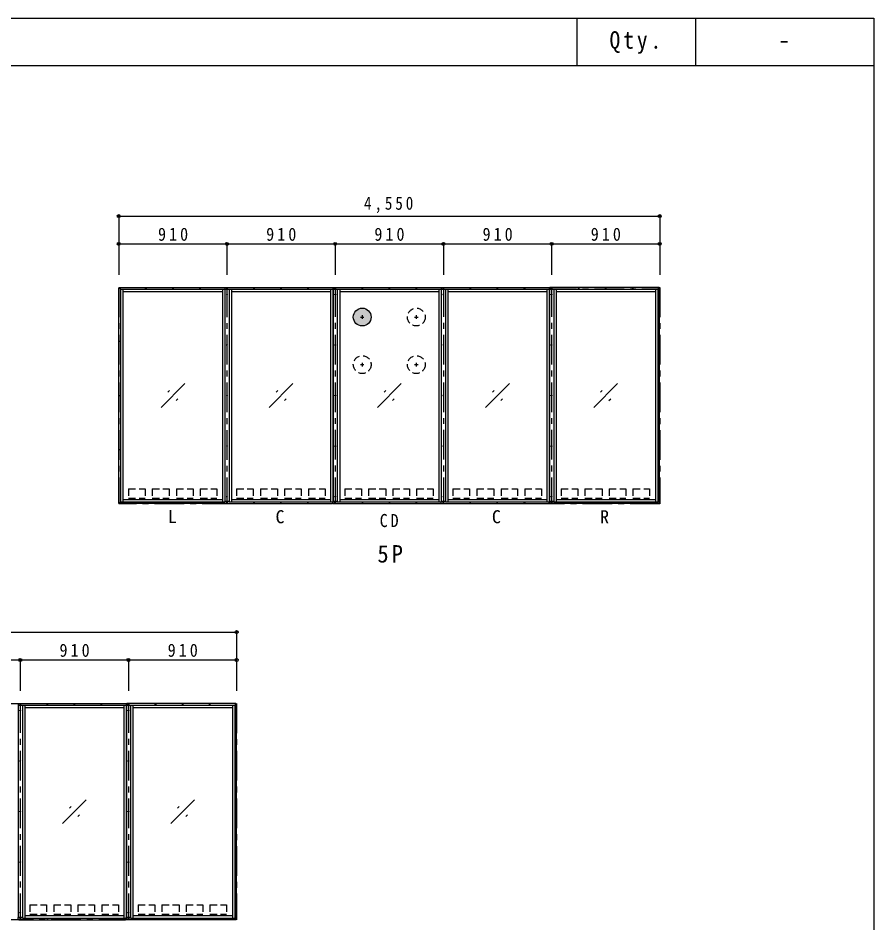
# Model space of a CAD drawing. Units: millimetres on the paper. Extents: x -176 to 228, y -133 to 148.
# Drawn here: x 83.7 to 227.6, y -3.9 to 148.3 of the extents above; entities that cross this region are included whole.
import ezdxf
from ezdxf.enums import TextEntityAlignment as Align

# ---------------------------------------------------------------- set-up
doc = ezdxf.new("R2010")
doc.units = ezdxf.units.MM
doc.header["$PDMODE"] = 32
doc.header["$PDSIZE"] = 0.5
doc.linetypes.add('CHAIN1', pattern=[8, 5, -1, 1, -1])
doc.linetypes.add('DASHED1', pattern=[1.8, 1.2, -0.6])
doc.layers.add('F-0', color=7, linetype='Continuous')
doc.styles.add('ＭＳ ゴシック', font='')
doc.styles.get('ＭＳ ゴシック').set_extended_font_data('MS Gothic')

msp = doc.modelspace()

# ---------------------------------------------------------------- hatches: boundary and pattern name
at = {"layer": 'F-0'}
for color in [256, 30]:
    msp.add_hatch(color=color, dxfattribs=at).paths.add_polyline_path([(143.059, 98.012, 1), (140.059, 98.012, 1)])

# ---------------------------------------------------------------- linework, layer by layer
at = {"layer": 'F-0', "color": 5}
for p, q in [((177.641, 148.294), (177.641, 140.294)), ((197.641, 148.294), (197.641, 140.294)), ((227.641, 148.294), (227.641, -132.706)), ((-176.359, 140.294), (227.641, 140.294))]:
    msp.add_line(p, q, dxfattribs=at)
at = {"layer": 'F-0', "color": 4}
for p, q in [((100.609, 114.996), (100.609, 105.141)), ((100.609, 114.996), (191.609, 114.996)), ((100.609, 114.996), (100.609, 105.141)), ((191.609, 114.996), (191.609, 105.141)), ((100.609, 110.313), (118.809, 110.313)), ((100.609, 110.313), (100.609, 105.141)), ((118.809, 110.313), (118.809, 105.141)), ((118.809, 110.313), (137.009, 110.313)), ((137.009, 110.313), (137.009, 105.141)), ((137.009, 110.313), (155.209, 110.313)), ((155.209, 110.313), (155.209, 105.141)), ((155.209, 110.313), (173.409, 110.313)), ((173.409, 110.313), (173.409, 105.141)), ((173.409, 110.313), (191.609, 110.313)), ((173.409, 110.313), (173.409, 105.141)), ((191.609, 110.313), (191.609, 105.141)), ((100.729, 102.992), (100.629, 102.892)), ((100.629, 66.732), (100.629, 102.892)), ((100.729, 102.992), (118.329, 102.992)), ((118.329, 102.992), (118.429, 102.892)), ((118.429, 102.892), (118.429, 102.632)), ((118.549, 102.992), (118.449, 102.892)), ((118.449, 102.892), (118.449, 102.632)), ((118.549, 102.992), (136.529, 102.992)), ((136.529, 102.992), (136.629, 102.892)), ((136.629, 102.892), (136.629, 102.632)), ((136.749, 102.992), (136.649, 102.892)), ((136.649, 102.892), (136.649, 102.632)), ((136.749, 102.992), (154.729, 102.992)), ((154.729, 102.992), (154.829, 102.892)), ((154.829, 102.892), (154.829, 102.632)), ((154.949, 102.992), (154.849, 102.892)), ((154.849, 102.892), (154.849, 102.632)), ((154.949, 102.992), (172.929, 102.992)), ((172.929, 102.992), (173.029, 102.892)), ((173.029, 102.892), (173.029, 102.632)), ((173.149, 102.992), (173.049, 102.892)), ((173.049, 102.892), (173.049, 102.632)), ((191.489, 102.992), (173.149, 102.992)), ((191.489, 102.992), (191.589, 102.892)), ((191.589, 66.732), (191.589, 102.892)), ((107.709, 82.812), (111.709, 86.812)), ((125.909, 82.812), (129.909, 86.812)), ((144.109, 82.812), (148.109, 86.812)), ((162.309, 82.812), (166.309, 86.812)), ((180.509, 82.812), (184.509, 86.812)), ((108.86, 85.378), (109.143, 85.661)), ((127.06, 85.378), (127.343, 85.661)), ((145.26, 85.378), (145.543, 85.661)), ((163.46, 85.378), (163.743, 85.661)), ((181.66, 85.378), (181.943, 85.661)), ((110.275, 83.964), (110.557, 84.247)), ((128.475, 83.964), (128.757, 84.247)), ((146.675, 83.964), (146.957, 84.247)), ((164.875, 83.964), (165.157, 84.247)), ((183.075, 83.964), (183.357, 84.247)), ((118.429, 66.732), (118.429, 66.992)), ((118.449, 66.732), (118.449, 66.992)), ((136.629, 66.732), (136.629, 66.992)), ((136.649, 66.732), (136.649, 66.992)), ((154.829, 66.732), (154.829, 66.992)), ((154.849, 66.732), (154.849, 66.992)), ((154.849, 66.732), (154.849, 66.992)), ((173.029, 66.732), (173.029, 66.992)), ((173.049, 66.732), (173.049, 66.992)), ((100.629, 66.732), (100.729, 66.632)), ((118.329, 66.632), (100.729, 66.632)), ((118.329, 66.632), (118.429, 66.732)), ((118.449, 66.732), (118.549, 66.632)), ((118.549, 66.632), (136.529, 66.632)), ((136.529, 66.632), (136.629, 66.732)), ((136.649, 66.732), (136.749, 66.632)), ((136.749, 66.632), (154.729, 66.632)), ((154.729, 66.632), (154.829, 66.732)), ((154.849, 66.732), (154.949, 66.632)), ((154.849, 66.732), (154.949, 66.632)), ((154.949, 66.632), (172.929, 66.632)), ((172.929, 66.632), (173.029, 66.732)), ((173.049, 66.732), (173.149, 66.632)), ((191.489, 66.632), (173.149, 66.632)), ((191.489, 66.632), (191.589, 66.732)), ((-6.963, 45.028), (120.437, 45.028)), ((120.437, 45.028), (120.437, 35.174)), ((65.837, 40.345), (84.037, 40.345)), ((84.037, 40.345), (84.037, 35.174)), ((84.037, 40.345), (102.237, 40.345)), ((102.237, 40.345), (102.237, 35.174)), ((102.237, 40.345), (120.437, 40.345)), ((102.237, 40.345), (102.237, 35.174)), ((120.437, 40.345), (120.437, 35.174)), ((83.777, 33.025), (83.677, 32.925)), ((83.677, 32.925), (83.677, 32.665)), ((83.777, 33.025), (101.757, 33.025)), ((101.757, 33.025), (101.857, 32.925)), ((101.857, 32.925), (101.857, 32.665)), ((101.977, 33.025), (101.877, 32.925)), ((101.877, 32.925), (101.877, 32.665)), ((120.317, 33.025), (101.977, 33.025)), ((120.317, 33.025), (120.417, 32.925)), ((120.417, -3.235), (120.417, 32.925)), ((91.137, 12.845), (95.137, 16.845)), ((109.337, 12.845), (113.337, 16.845)), ((92.289, 15.41), (92.571, 15.693)), ((110.489, 15.41), (110.771, 15.693)), ((93.703, 13.996), (93.986, 14.279)), ((111.903, 13.996), (112.186, 14.279)), ((83.677, -3.235), (83.677, -2.975)), ((83.677, -3.235), (83.677, -2.975)), ((101.857, -3.235), (101.857, -2.975)), ((101.877, -3.235), (101.877, -2.975)), ((83.677, -3.235), (83.777, -3.335)), ((83.677, -3.235), (83.777, -3.335)), ((83.777, -3.335), (101.757, -3.335)), ((101.757, -3.335), (101.857, -3.235)), ((101.877, -3.235), (101.977, -3.335)), ((120.317, -3.335), (101.977, -3.335)), ((120.317, -3.335), (120.417, -3.235))]:
    msp.add_line(p, q, dxfattribs=at)
at = {"layer": 'F-0', "color": 3, "linetype": 'CHAIN1'}
for p, q in [((100.609, 103.012), (100.609, 66.612)), ((100.609, 103.012), (191.609, 103.012)), ((118.809, 103.012), (118.809, 66.612)), ((137.009, 103.032), (137.009, 66.612)), ((155.209, 103.032), (155.209, 66.612)), ((173.409, 103.032), (173.409, 66.612)), ((191.609, 103.012), (191.609, 66.612)), ((191.609, 66.612), (100.609, 66.612)), ((-6.963, 33.045), (102.237, 33.045)), ((84.037, 33.065), (84.037, -3.355)), ((102.237, 33.065), (102.237, -3.355)), ((120.437, 33.045), (120.437, -3.355)), ((102.237, -3.355), (-6.963, -3.355))]:
    msp.add_line(p, q, dxfattribs=at)
at = {"layer": 'F-0'}
for p, q in [((100.909, 102.712), (100.909, 66.912)), ((100.909, 102.712), (118.429, 102.712)), ((101.309, 102.712), (101.309, 66.912)), ((101.309, 102.312), (118.029, 102.312)), ((118.029, 102.712), (118.029, 66.912)), ((118.429, 102.712), (118.429, 66.912)), ((118.429, 102.622), (118.449, 102.622)), ((118.449, 102.632), (118.449, 66.992)), ((119.169, 102.632), (118.449, 102.632)), ((119.169, 102.712), (119.169, 66.912)), ((119.169, 102.712), (136.629, 102.712)), ((119.569, 102.712), (119.569, 66.912)), ((119.569, 102.312), (136.229, 102.312)), ((136.229, 102.712), (136.229, 66.912)), ((136.629, 102.712), (136.629, 66.912)), ((136.629, 102.622), (136.649, 102.622)), ((136.649, 102.632), (136.649, 66.992)), ((137.369, 102.632), (136.649, 102.632)), ((137.369, 102.712), (137.369, 66.912)), ((137.369, 102.712), (154.829, 102.712)), ((137.769, 102.712), (137.769, 66.912)), ((137.769, 102.312), (154.429, 102.312)), ((154.429, 102.712), (154.429, 66.912)), ((154.829, 102.712), (154.829, 66.912)), ((154.829, 102.622), (154.849, 102.622)), ((154.849, 102.632), (154.849, 66.992)), ((155.569, 102.632), (154.849, 102.632)), ((154.849, 102.632), (154.849, 66.992)), ((155.569, 102.712), (155.569, 66.912)), ((155.569, 102.712), (173.029, 102.712)), ((155.969, 102.712), (155.969, 66.912)), ((155.969, 102.312), (172.629, 102.312)), ((172.629, 102.712), (172.629, 66.912)), ((173.029, 102.712), (173.029, 66.912)), ((173.029, 102.622), (173.049, 102.622)), ((173.049, 102.632), (173.049, 66.992)), ((173.769, 102.632), (173.049, 102.632)), ((173.769, 102.712), (173.769, 66.912)), ((173.769, 102.712), (191.309, 102.712)), ((174.169, 102.712), (174.169, 66.912)), ((174.169, 102.312), (190.909, 102.312)), ((190.909, 102.712), (190.909, 66.912)), ((191.309, 102.712), (191.309, 66.912)), ((101.309, 67.312), (118.029, 67.312)), ((118.429, 67.002), (118.449, 67.002)), ((119.569, 67.312), (136.229, 67.312)), ((136.629, 67.002), (136.649, 67.002)), ((137.769, 67.312), (154.429, 67.312)), ((154.829, 67.002), (154.849, 67.002)), ((154.979, 66.992), (155.569, 66.992)), ((155.969, 67.312), (172.629, 67.312)), ((173.029, 67.002), (173.049, 67.002)), ((174.169, 67.312), (190.909, 67.312)), ((100.909, 66.912), (118.429, 66.912)), ((119.169, 66.912), (136.629, 66.912)), ((137.369, 66.912), (154.829, 66.912)), ((155.569, 66.912), (173.029, 66.912)), ((173.769, 66.912), (191.309, 66.912)), ((83.657, 32.655), (83.677, 32.655)), ((83.677, 32.665), (83.677, -2.975)), ((84.397, 32.665), (83.677, 32.665)), ((83.677, 32.665), (83.677, -2.975)), ((84.397, 32.745), (84.397, -3.055)), ((84.397, 32.745), (101.857, 32.745)), ((84.797, 32.745), (84.797, -3.055)), ((84.797, 32.345), (101.457, 32.345)), ((101.457, 32.745), (101.457, -3.055)), ((101.857, 32.745), (101.857, -3.055)), ((101.857, 32.655), (101.877, 32.655)), ((101.877, 32.665), (101.877, -2.975)), ((102.597, 32.665), (101.877, 32.665)), ((102.597, 32.745), (102.597, -3.055)), ((102.597, 32.745), (120.137, 32.745)), ((102.997, 32.745), (102.997, -3.055)), ((102.997, 32.345), (119.737, 32.345)), ((119.737, 32.745), (119.737, -3.055)), ((120.137, 32.745), (120.137, -3.055)), ((83.657, -2.965), (83.677, -2.965)), ((83.807, -2.975), (84.397, -2.975)), ((84.797, -2.655), (101.457, -2.655)), ((101.857, -2.965), (101.877, -2.965)), ((102.997, -2.655), (119.737, -2.655)), ((84.397, -3.055), (101.857, -3.055)), ((102.597, -3.055), (120.137, -3.055))]:
    msp.add_line(p, q, dxfattribs=at)
at = {"layer": 'F-0', "color": 4, "linetype": 'CHAIN1'}
for p, q in [((141.259, 98.012), (141.859, 98.012)), ((141.559, 98.312), (141.559, 97.712)), ((150.359, 98.012), (150.959, 98.012)), ((150.659, 98.312), (150.659, 97.712)), ((141.259, 90.012), (141.859, 90.012)), ((141.559, 90.312), (141.559, 89.712)), ((150.359, 90.012), (150.959, 90.012)), ((150.659, 90.312), (150.659, 89.712))]:
    msp.add_line(p, q, dxfattribs=at)
at = {"layer": 'F-0', "linetype": 'DASHED1'}
for p, q in [((102.229, 69.132), (105.029, 69.132)), ((105.029, 69.132), (105.029, 67.532)), ((106.229, 69.132), (109.109, 69.132)), ((109.109, 69.132), (109.109, 67.532)), ((110.309, 69.132), (110.309, 67.532)), ((110.309, 69.132), (113.109, 69.132)), ((113.109, 69.132), (113.109, 67.532)), ((114.309, 69.132), (114.309, 67.532)), ((120.429, 69.132), (123.229, 69.132)), ((123.229, 69.132), (123.229, 67.532)), ((124.429, 69.132), (127.309, 69.132)), ((127.309, 69.132), (127.309, 67.532)), ((128.509, 69.132), (128.509, 67.532)), ((128.509, 69.132), (131.309, 69.132)), ((131.309, 69.132), (131.309, 67.532)), ((132.509, 69.132), (132.509, 67.532)), ((138.629, 69.132), (141.429, 69.132)), ((141.429, 69.132), (141.429, 67.532)), ((142.629, 69.132), (145.509, 69.132)), ((145.509, 69.132), (145.509, 67.532)), ((146.709, 69.132), (146.709, 67.532)), ((146.709, 69.132), (149.509, 69.132)), ((149.509, 69.132), (149.509, 67.532)), ((150.709, 69.132), (150.709, 67.532)), ((156.829, 69.132), (159.629, 69.132)), ((159.629, 69.132), (159.629, 67.532)), ((160.829, 69.132), (163.709, 69.132)), ((163.709, 69.132), (163.709, 67.532)), ((164.909, 69.132), (164.909, 67.532)), ((164.909, 69.132), (167.709, 69.132)), ((167.709, 69.132), (167.709, 67.532)), ((168.909, 69.132), (168.909, 67.532)), ((175.029, 69.132), (177.829, 69.132)), ((177.829, 69.132), (177.829, 67.532)), ((179.029, 69.132), (181.909, 69.132)), ((181.909, 69.132), (181.909, 67.532)), ((183.109, 69.132), (183.109, 67.532)), ((183.109, 69.132), (185.909, 69.132)), ((185.909, 69.132), (185.909, 67.532)), ((187.109, 69.132), (187.109, 67.532)), ((110.309, 67.532), (113.109, 67.532)), ((114.309, 67.532), (117.109, 67.532)), ((128.509, 67.532), (131.309, 67.532)), ((132.509, 67.532), (135.309, 67.532)), ((146.709, 67.532), (149.509, 67.532)), ((150.709, 67.532), (153.509, 67.532)), ((164.909, 67.532), (167.709, 67.532)), ((168.909, 67.532), (171.709, 67.532)), ((183.109, 67.532), (185.909, 67.532)), ((187.109, 67.532), (189.909, 67.532)), ((85.657, -0.835), (88.457, -0.835)), ((88.457, -0.835), (88.457, -2.435)), ((89.657, -0.835), (92.537, -0.835)), ((92.537, -0.835), (92.537, -2.435)), ((93.737, -0.835), (93.737, -2.435)), ((93.737, -0.835), (96.537, -0.835)), ((96.537, -0.835), (96.537, -2.435)), ((97.737, -0.835), (97.737, -2.435)), ((97.737, -0.835), (100.537, -0.835)), ((100.537, -0.835), (100.537, -2.435)), ((103.857, -0.835), (106.657, -0.835)), ((106.657, -0.835), (106.657, -2.435)), ((107.857, -0.835), (110.737, -0.835)), ((110.737, -0.835), (110.737, -2.435)), ((111.937, -0.835), (111.937, -2.435)), ((111.937, -0.835), (114.737, -0.835)), ((114.737, -0.835), (114.737, -2.435)), ((115.937, -0.835), (115.937, -2.435)), ((93.737, -2.435), (96.537, -2.435)), ((97.737, -2.435), (100.537, -2.435)), ((111.937, -2.435), (114.737, -2.435)), ((115.937, -2.435), (118.737, -2.435))]:
    msp.add_line(p, q, dxfattribs=at)
at = {"layer": 'F-0', "color": 5}
msp.add_lwpolyline([(-176.359, -132.706), (-176.359, 148.294), (227.641, 148.294)], dxfattribs=at)
at = {"layer": 'F-0', "color": 4}
for points in [[(154.949, 102.992), (154.849, 102.892), (154.849, 102.632)], [(83.777, 33.025), (83.677, 32.925), (83.677, 32.665)]]:
    msp.add_lwpolyline(points, dxfattribs=at)
at = {"layer": 'F-0', "linetype": 'DASHED1'}
for points in [[(102.229, 69.132), (102.229, 67.532), (105.029, 67.532)], [(106.229, 69.132), (106.229, 67.532), (109.109, 67.532)], [(114.309, 69.132), (117.109, 69.132), (117.109, 67.532)], [(120.429, 69.132), (120.429, 67.532), (123.229, 67.532)], [(124.429, 69.132), (124.429, 67.532), (127.309, 67.532)], [(132.509, 69.132), (135.309, 69.132), (135.309, 67.532)], [(138.629, 69.132), (138.629, 67.532), (141.429, 67.532)], [(142.629, 69.132), (142.629, 67.532), (145.509, 67.532)], [(150.709, 69.132), (153.509, 69.132), (153.509, 67.532)], [(156.829, 69.132), (156.829, 67.532), (159.629, 67.532)], [(160.829, 69.132), (160.829, 67.532), (163.709, 67.532)], [(168.909, 69.132), (171.709, 69.132), (171.709, 67.532)], [(175.029, 69.132), (175.029, 67.532), (177.829, 67.532)], [(179.029, 69.132), (179.029, 67.532), (181.909, 67.532)], [(187.109, 69.132), (189.909, 69.132), (189.909, 67.532)], [(85.657, -0.835), (85.657, -2.435), (88.457, -2.435)], [(89.657, -0.835), (89.657, -2.435), (92.537, -2.435)], [(103.857, -0.835), (103.857, -2.435), (106.657, -2.435)], [(107.857, -0.835), (107.857, -2.435), (110.737, -2.435)], [(115.937, -0.835), (118.737, -0.835), (118.737, -2.435)]]:
    msp.add_lwpolyline(points, dxfattribs=at)
at = {"layer": 'F-0'}
for points in [[(118.579, 66.992), (119.169, 66.992), (118.449, 66.992)], [(136.779, 66.992), (137.369, 66.992), (136.649, 66.992)], [(154.979, 66.992), (155.569, 66.992), (154.849, 66.992)], [(173.179, 66.992), (173.769, 66.992), (173.049, 66.992)], [(83.807, -2.975), (84.397, -2.975), (83.677, -2.975)], [(102.007, -2.975), (102.597, -2.975), (101.877, -2.975)]]:
    msp.add_lwpolyline(points, close=True, dxfattribs=at)
at = {"layer": 'F-0', "color": 4}
for centre in [(100.789, 102.832), (105.159, 102.832), (109.709, 102.832), (114.259, 102.832), (118.809, 102.832), (123.359, 102.832), (127.909, 102.832), (132.459, 102.832), (137.009, 102.832), (141.559, 102.832), (146.109, 102.832), (150.659, 102.832), (155.209, 102.832), (155.209, 102.832), (159.759, 102.832), (164.309, 102.832), (168.859, 102.832), (173.409, 102.832), (177.959, 102.832), (182.509, 102.832), (187.059, 102.832), (191.429, 102.832), (100.789, 93.912), (191.429, 93.912), (100.789, 84.812), (191.429, 84.812), (100.789, 75.712), (191.429, 75.712), (100.789, 66.792), (105.159, 66.792), (109.709, 66.792), (114.259, 66.792), (118.809, 66.792), (123.359, 66.792), (127.909, 66.792), (132.459, 66.792), (137.009, 66.792), (141.559, 66.792), (146.109, 66.792), (150.659, 66.792), (155.209, 66.792), (155.209, 66.792), (159.759, 66.792), (164.309, 66.792), (168.859, 66.792), (173.409, 66.792), (177.959, 66.792), (182.509, 66.792), (187.059, 66.792), (191.429, 66.792), (84.037, 32.865), (84.037, 32.865), (88.587, 32.865), (93.137, 32.865), (97.687, 32.865), (102.237, 32.865), (106.787, 32.865), (111.337, 32.865), (115.887, 32.865), (120.257, 32.865), (120.257, 23.945), (120.257, 14.845), (120.257, 5.745), (84.037, -3.175), (84.037, -3.175), (88.587, -3.175), (93.137, -3.175), (97.687, -3.175), (102.237, -3.175), (106.787, -3.175), (111.337, -3.175), (115.887, -3.175), (120.257, -3.175)]:
    msp.add_circle(centre, 0.05, dxfattribs=at)
at = {"layer": 'F-0'}
for centre, radius in [((118.809, 101.812), 0.07), ((137.009, 101.812), 0.07), ((155.209, 101.812), 0.07), ((173.409, 101.812), 0.07), ((141.559, 98.012), 1.5), ((118.809, 93.312), 0.07), ((137.009, 93.312), 0.07), ((155.209, 93.312), 0.07), ((173.409, 93.312), 0.07), ((118.809, 84.812), 0.07), ((137.009, 84.812), 0.07), ((155.209, 84.812), 0.07), ((173.409, 84.812), 0.07), ((118.809, 76.312), 0.07), ((137.009, 76.312), 0.07), ((155.209, 76.312), 0.07), ((173.409, 76.312), 0.07), ((118.809, 67.812), 0.07), ((137.009, 67.812), 0.07), ((155.209, 67.812), 0.07), ((173.409, 67.812), 0.07), ((84.037, 31.845), 0.07), ((102.237, 31.845), 0.07), ((84.037, 23.345), 0.07), ((102.237, 23.345), 0.07), ((84.037, 14.845), 0.07), ((102.237, 14.845), 0.07), ((84.037, 6.345), 0.07), ((102.237, 6.345), 0.07), ((84.037, -2.155), 0.07), ((102.237, -2.155), 0.07)]:
    msp.add_circle(centre, radius, dxfattribs=at)
at = {"layer": 'F-0', "linetype": 'DASHED1'}
for centre in [(150.659, 98.012), (141.559, 90.012), (150.659, 90.012)]:
    msp.add_circle(centre, 1.5, dxfattribs=at)
at = {"layer": 'F-0', "color": 5}
for p in [(100.609, 114.996), (191.609, 114.996), (100.609, 110.313), (118.809, 110.313), (137.009, 110.313), (155.209, 110.313), (173.409, 110.313), (191.609, 110.313), (120.437, 45.028), (84.037, 40.345), (102.237, 40.345), (120.437, 40.345)]:
    msp.add_point(p, dxfattribs=at)

# ---------------------------------------------------------------- texts
at = {"layer": 'F-0', "style": 'ＭＳ ゴシック'}
for s, height, p in [('-', 2.933, (211.541, 142.294)), ('L', 2.199, (108.898, 62.692)), ('C', 2.199, (126.978, 62.672)), ('C', 2.199, (163.378, 62.672)), ('R', 2.199, (181.578, 62.672))]:
    msp.add_text(s, height=height, dxfattribs=at).set_placement(p, align=Align.BOTTOM_LEFT)
at = {"layer": 'F-0', "attachment_point": 7, "style": 'ＭＳ ゴシック'}
for s, insert, char_height in [('\\T1.28;\\W0.9;Qty.', (183.166, 142.294), 2.933), ('\\T1.28;\\W0.9;Qty.', (183.166, 142.294), 2.933), ('\\T1.38;\\W0.85;4,550', (141.859, 115.496), 2.199), ('\\T1.38;\\W0.9;910', (107.209, 110.813), 2.199), ('\\T1.38;\\W0.9;910', (125.409, 110.813), 2.199), ('\\T1.38;\\W0.9;910', (143.609, 110.813), 2.199), ('\\T1.38;\\W0.9;910', (161.809, 110.813), 2.199), ('\\T1.38;\\W0.9;910', (180.009, 110.813), 2.199), ('\\T1.36;\\W0.9;CD', (144.5, 62.657), 2.199), ('\\T1.27;\\W0.95;5P', (144.11, 56.681), 2.933), ('\\T1.38;\\W0.9;910', (90.637, 40.845), 2.199), ('\\T1.38;\\W0.9;910', (108.837, 40.845), 2.199)]:
    msp.add_mtext(s, dxfattribs=dict(at, insert=insert, char_height=char_height))

doc.saveas('drawing.dxf')
